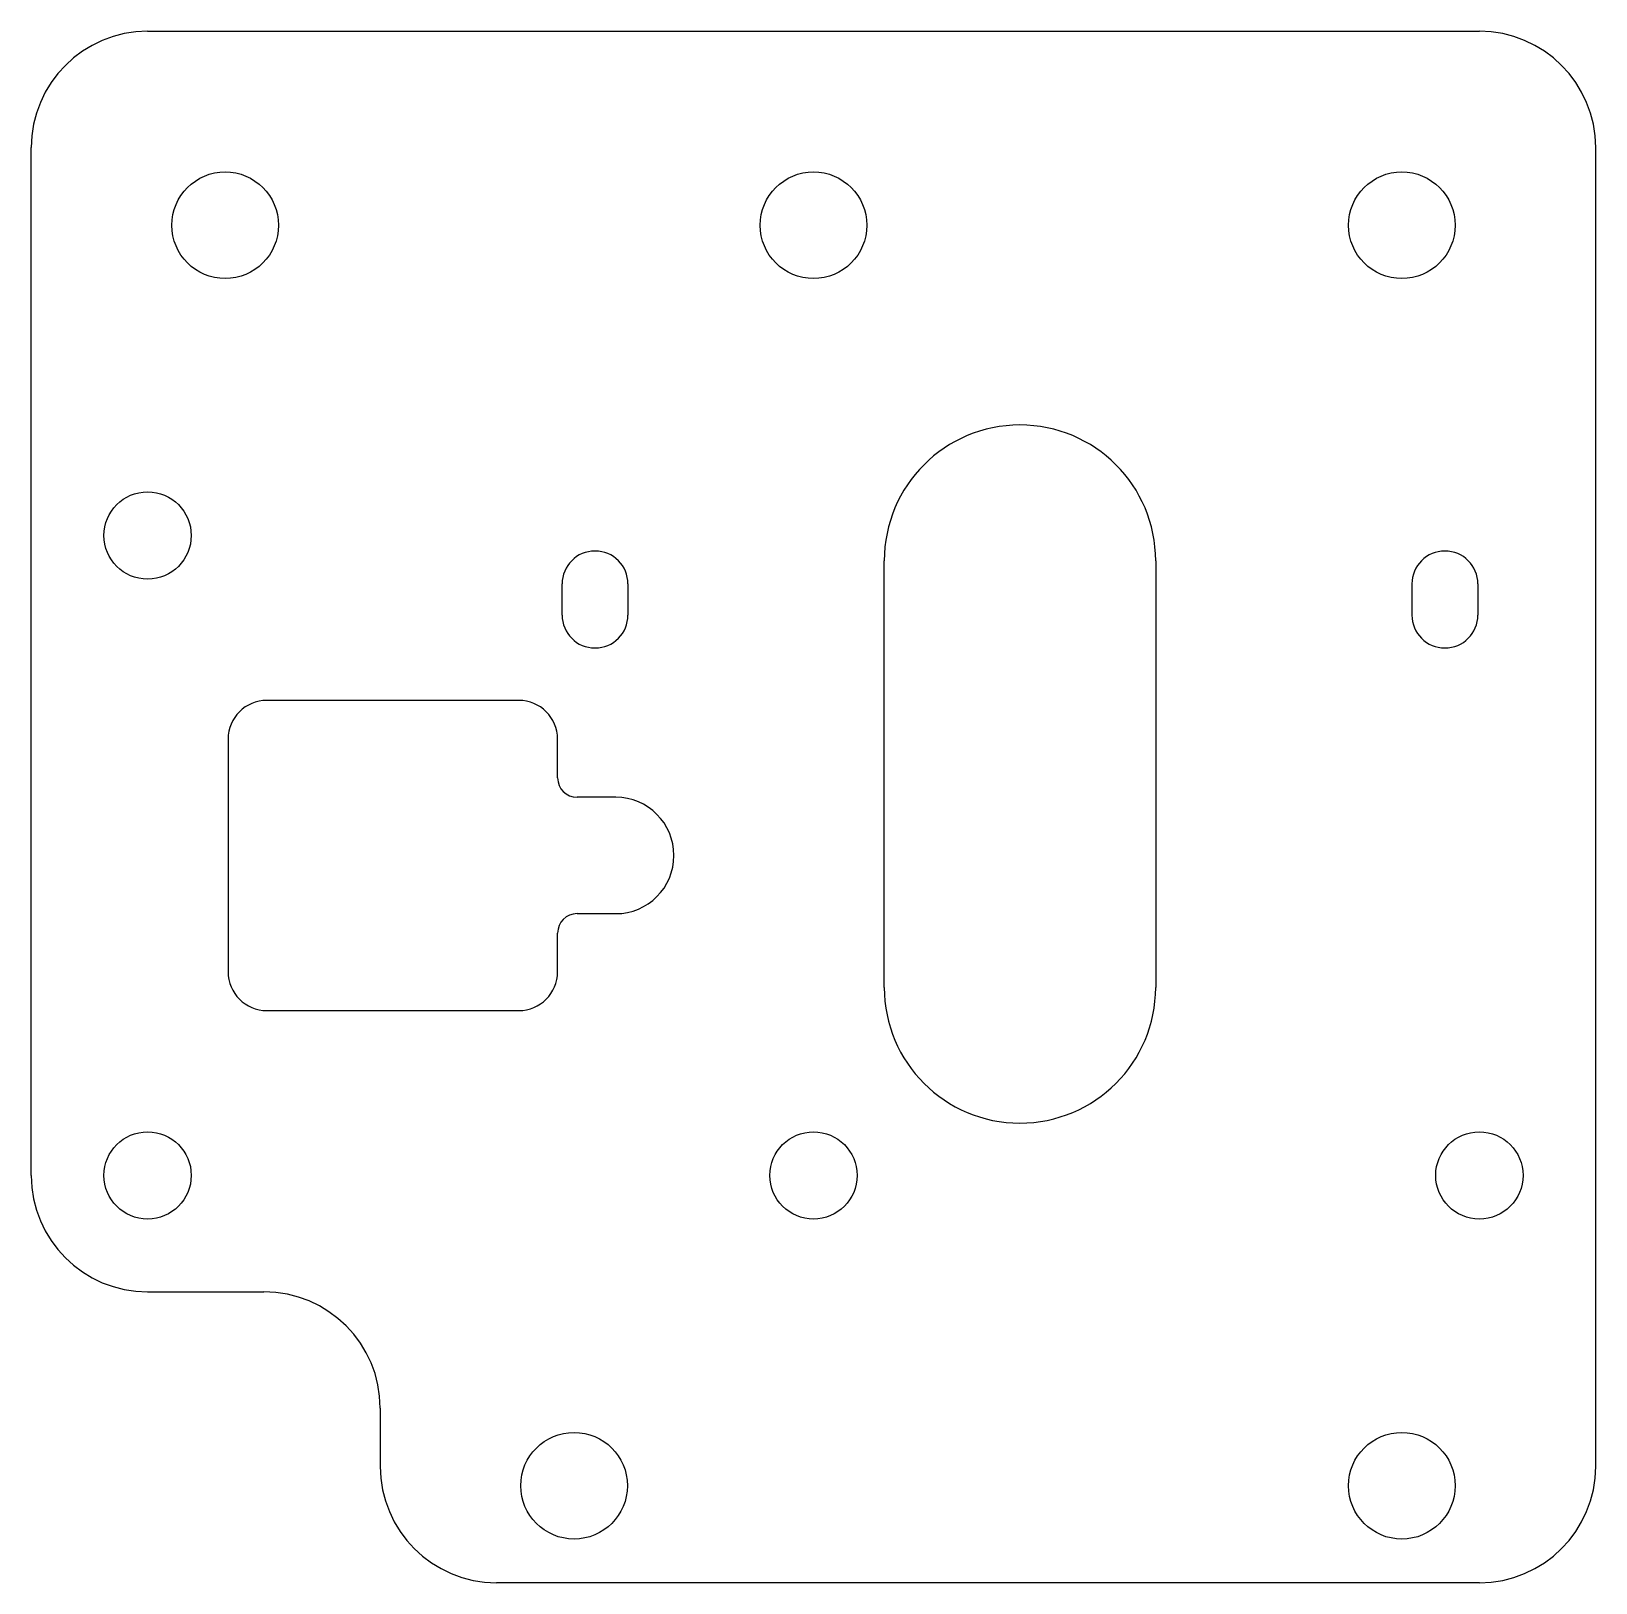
# Model space of a CAD drawing. Header units: millimetres. Extents: x -32.5 to 48.2, y -40 to 40.
import ezdxf

# ---------------------------------------------------------------- set-up
doc = ezdxf.new("R2010")
doc.units = ezdxf.units.MM

msp = doc.modelspace()

# ---------------------------------------------------------------- linework, layer by layer
at = {"color": 7, "linetype": 'Continuous', "lineweight": 25}
for p, q in [((-26.5, 40), (42.198, 40)), ((-32.5, -19), (-32.5, 34)), ((48.198, -34), (48.198, 34)), ((11.5, -9.3), (11.5, 12.7)), ((25.5, 12.7), (25.5, -9.3)), ((-5.12, 9.9), (-5.12, 11.5)), ((-1.72, 11.5), (-1.72, 9.9)), ((38.72, 11.5), (38.72, 9.9)), ((42.12, 11.5), (42.12, 9.9)), ((-7.35, 5.5), (-20.35, 5.5)), ((-22.35, 3.5), (-22.35, -8.5)), ((-5.35, 1.5), (-5.35, 3.5)), ((-2.35, 0.5), (-4.35, 0.5)), ((-4.35, -5.5), (-2.35, -5.5)), ((-5.35, -8.5), (-5.35, -6.5)), ((-20.35, -10.5), (-7.35, -10.5)), ((-26.5, -25), (-20.5, -25)), ((-14.5, -31), (-14.5, -34)), ((42.198, -40), (-8.5, -40))]:
    msp.add_line(p, q, dxfattribs=at)
for centre, radius in [((-22.5, 30), 2.75), ((7.849, 30), 2.75), ((38.198, 30), 2.75), ((-26.5, 14), 2.25), ((-26.5, -19), 2.25), ((7.849, -19), 2.25), ((42.198, -19), 2.25), ((-4.5, -35), 2.75), ((38.198, -35), 2.75)]:
    msp.add_circle(centre, radius, dxfattribs=at)
for centre, radius, start, end in [((-26.5, 34), 6, 90, 180), ((42.198, 34), 6, 0, 90), ((18.5, 12.7), 7, 0, 180), ((-3.42, 11.5), 1.7, 0, 180), ((40.42, 11.5), 1.7, 0, 180), ((-3.42, 9.9), 1.7, 180, 0), ((40.42, 9.9), 1.7, 180, 0), ((-20.35, 3.5), 2, 90, 180), ((-7.35, 3.5), 2, 0, 90), ((-4.35, 1.5), 1, 180, 270), ((-2.35, -2.5), 3, 270, 90), ((-4.35, -6.5), 1, 90, 180), ((-20.35, -8.5), 2, 180, 270), ((-7.35, -8.5), 2, 270, 0), ((18.5, -9.3), 7, 180, 0), ((-26.5, -19), 6, 180, 270), ((-20.5, -31), 6, 0, 90), ((-8.5, -34), 6, 180, 270), ((42.198, -34), 6, 270, 0)]:
    msp.add_arc(centre, radius, start, end, dxfattribs=at)

doc.saveas('drawing.dxf')
